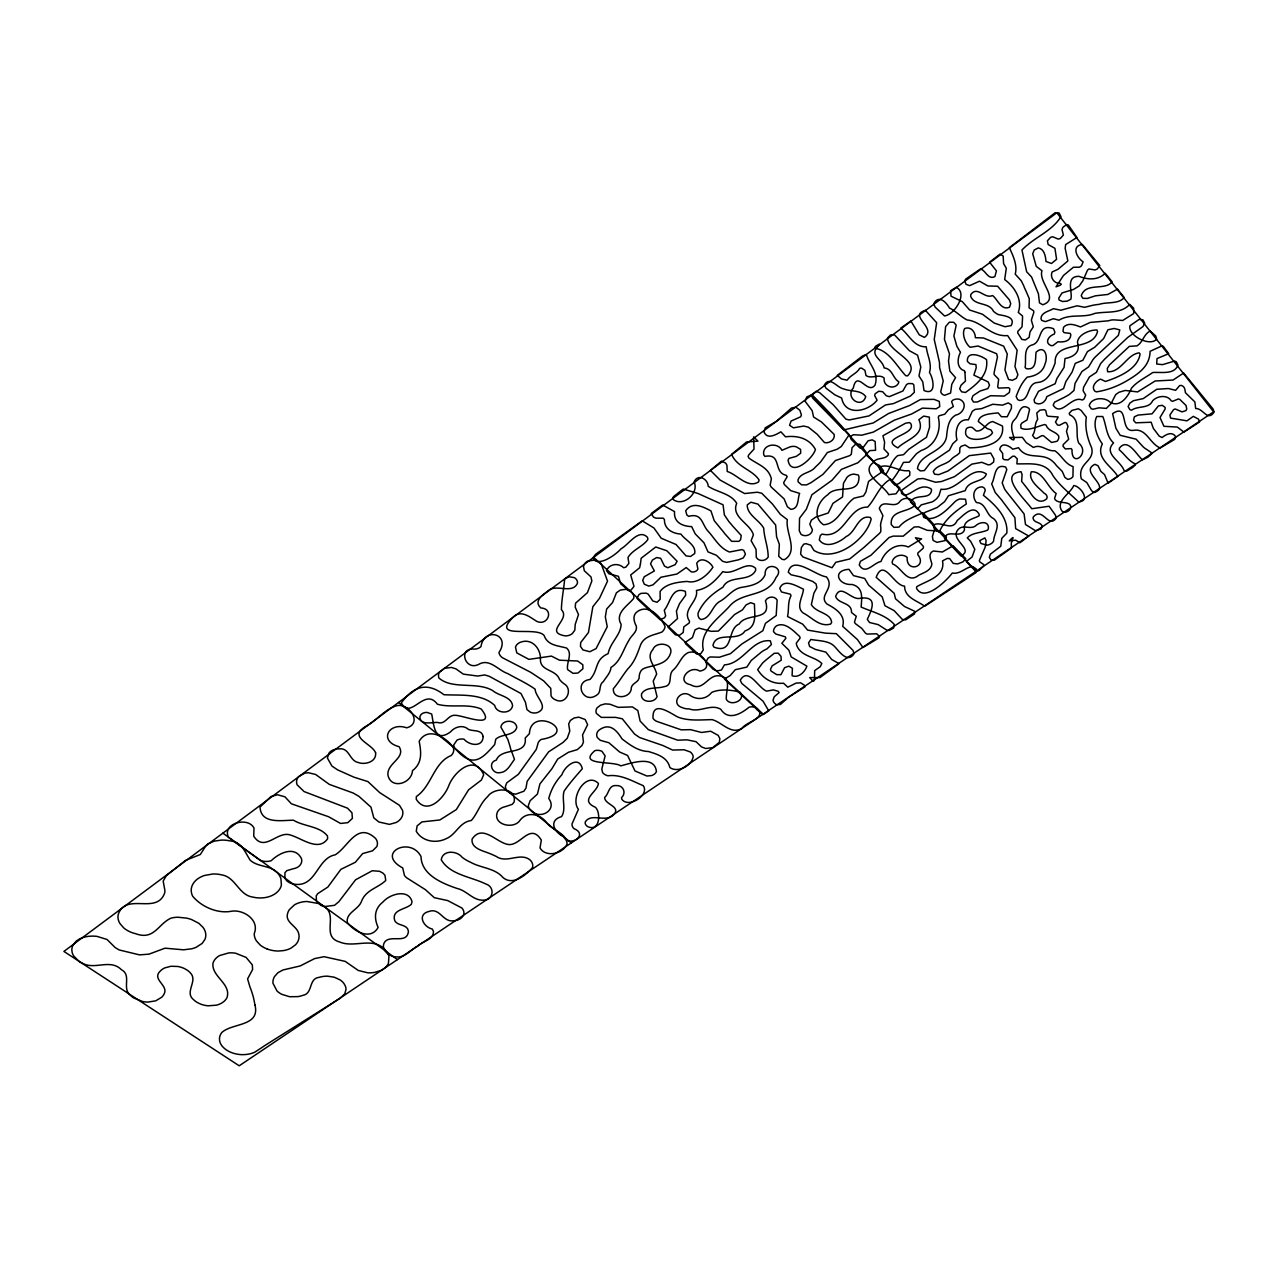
<?xml version="1.0" encoding="UTF-8"?>
<svg xmlns="http://www.w3.org/2000/svg" width="1278" height="1278" viewBox="0 0 1278 1278"><rect width="100%" height="100%" fill="white"/><g stroke="black" fill="none" stroke-linecap="round" stroke-linejoin="round"><path stroke-width="1.5" d="M222.883 833.16L397.426 959.602M398.544 702.485L571.25 842.937M593.663 557.336L763.142 714.162M811.674 395.158L976.057 571.282M254.945 1004.843C260.504 1026.841 232.037 1022.688 221.669 1032.656A22.253 14.761 5.4 0 0 220.008 1042.273A21.231 14.09 5.4 0 0 221.653 1045.436L222.436 1046.426A22.205 14.729 5.4 0 0 227.788 1050.804A21.407 14.202 5.4 0 0 230.487 1052.161A21.806 14.473 5.4 0 0 238.187 1054.318A21.231 14.09 5.4 0 0 243.076 1054.654L244.705 1054.59A22.461 14.905 5.4 0 0 250.903 1053.583A21.311 14.138 5.4 0 0 254.977 1052.05L261.655 1047.72A96.856 63.261 3.1 0 1 264.913 1045.484L340.092 998.246L344.788 993.821L346.003 989.396A18.946 12.972 4 0 0 345.268 985.881L344.022 983.645A18.723 12.812 4 0 0 339.916 979.795L334.213 977.191L327.583 976.184A19.346 13.243 3.9 0 0 319.212 977.335C308.158 978.485 313.302 993.661 302.694 995.402A21.215 14.521 4.8 0 1 297.966 996.616L289.627 996.728L281.895 994.364A20.208 13.834 4.8 0 1 276.991 990.961L272.981 983.309A22.732 15.56 4.7 0 1 274.53 976.52L277.933 972.718L282.997 969.97L300.17 965.96L314.58 958.612L324.053 956.695L345.188 961.375L358.255 970.449L367.776 972.814A22.061 15.368 3.2 0 0 374.582 972.398L380.652 970.561A19.713 13.723 3.2 0 0 384.374 968.325L385.413 967.43A20.959 14.585 3.2 0 0 388.448 963.292L388.943 956.279A22.205 15.464 3.2 0 0 386.643 951.775C374.821 935.288 354.869 948.548 339.852 942.046C321.848 937.173 336.242 918.131 326.785 908.594A23.403 16.502 4.9 0 0 318.669 903.53L306.864 901.485A22.301 15.735 4.9 0 0 300.122 902.492L298.573 902.971A20.863 14.729 4.9 0 0 294.355 904.936L289.323 909.696A23.419 16.518 4.9 0 0 287.678 913.227C284.643 922.46 296.656 925.623 298.621 933.339A22.413 15.64 5.5 0 1 295.553 944.761L291.049 948.116A22.541 15.735 5.5 0 1 283.572 950.592L278.556 951.024A22.844 15.943 5.5 0 1 271.767 950.321A22.445 15.671 5.5 0 1 266.942 948.867M266.862 948.851A22.844 15.943 5.5 0 1 260.105 944.969L256.351 940.784A23.196 16.183 5.5 0 1 254.226 933.659C259.738 920.272 244.05 909.537 231.957 911.15C217.915 914.042 201.636 906.997 192.722 896.277A23.819 16.806 7.4 0 1 191.716 893.769A24.17 17.061 7.4 0 1 194.496 881.836L195.39 880.814A26.391 18.627 7.4 0 1 204.416 875.494L212.723 874.008A22.892 16.167 7.4 0 1 216.286 874.056A23.116 16.326 7.4 0 1 221.637 874.871C235.679 876.98 238.666 895.255 252.932 897.108A23.212 16.55 6.5 0 0 258.188 897.891A23.036 16.422 6.5 0 0 274.163 894.392A23.691 16.886 6.5 0 0 279.371 889.648L280.074 888.545A22.173 15.799 6.5 0 0 281.384 884.983L280.92 878.689A24.649 17.557 6.5 0 0 279.067 874.935C272.645 864.679 258.332 867.89 250.089 860.094C245.025 852.17 241.558 841.547 230.072 840.908A24.729 17.716 7.6 0 0 221.19 840.109L214.241 841.148L208.298 843.736A15.304 10.975 7.8 0 0 205.279 846.723L200.295 854.535L185.534 860.382L166.364 875.606L163.169 881.085L164.782 889.808A16.199 11.342 8.9 0 1 164.511 893.45C156.283 914.744 126.426 892.507 118.439 913.866A21.662 14.969 8.8 0 0 117.975 917.444L118.103 918.658A22.956 15.863 8.7 0 0 119.924 923.515L123.726 927.908A22.988 15.879 8.7 0 0 129.126 931.406L130.66 932.093A21.774 15.032 8.7 0 0 135.532 933.659C154.366 940.752 158.121 923.675 171.236 918.067A23.787 16.422 7.7 0 1 178.009 917.237L186.62 918.131A28.372 19.553 7.7 0 1 191.604 919.569L198.873 923.323L203.074 927.413A22.828 15.767 7.6 0 1 204.991 939.298L202.148 943.436L196.173 947.286A27.333 18.882 7.7 0 1 191.732 948.787L183.537 949.81L165.022 948.18L148.983 954.155L139.494 954.874L119.173 949.953L115.292 947.669L107.001 939.458L97.096 936.407A25.736 17.397 9.2 0 0 91.792 936.119L88.406 936.343A23.867 16.151 9.2 0 0 75.977 941.391L72.878 945.369A22.397 15.144 9.2 0 0 71.84 949.985L72.143 952.366A20.144 13.611 9.3 0 0 73.645 955.864L78.725 961.072A22.94 15.528 9.3 0 0 83.038 963.58C95.323 969.842 110.355 958.612 121.442 969.698C131.985 975.21 121.666 988.325 130.228 995.147A20.767 13.946 7.8 0 0 133.647 997.942L142.737 1001.553A19.378 13.004 7.8 0 0 147.833 1002.08L155.74 1000.85L161.699 997.239A21.215 14.234 7.8 0 0 163.967 994.22C169.159 985.434 151.347 979.523 160.197 971.152A18.579 12.572 7.3 0 1 164.83 967.893L170.964 966.248L177.754 966.472A18.212 12.333 7.3 0 1 184.272 968.484L187.099 970.082A18.771 12.7 7.3 0 1 190.47 973.037C198.202 980.929 184.08 992.271 193.601 999.7A19.426 13.115 6.5 0 0 197.163 1002.415L200.023 1003.853A18.994 12.828 6.5 0 0 208.138 1005.802L216.302 1005.195A19.617 13.243 6.5 0 0 224.081 1001.345A20.288 13.707 6.5 0 0 227.069 997.415C231.302 983.597 211.333 976.504 212.979 963.324A21.343 14.617 6.2 0 1 214.544 960.018A20.895 14.314 6.2 0 1 219.624 955.545L228.714 952.925A20.24 13.866 6.2 0 1 235.599 953.212L246.127 957.414L252.325 964.906L252.613 969.523L247.581 978.9L249.929 986.92A149.191 98.917 8.4 0 1 254.865 1004.843M375.604 752.79C376.706 761.992 364.917 765.155 357.904 762.423C349.437 760.57 349.421 747.758 339.485 748.844A12.413 9.377 5.6 0 0 329.309 752.582L327.376 757.998L331.945 766.049L337.664 769.915L354.022 777.2L367.92 781.593L379.71 792.616L399.503 805.348L402.554 810.412A16.486 12.237 3.7 0 1 396.196 822.489L389.423 824.374L378.879 821.994L373.783 817.84L370.987 807.169L358.91 796.338L353.207 793.031L329.325 784.388L315.618 774.468L308.349 772.727L304.659 773.206L298.717 776.561A13.403 10 6.2 0 0 297.087 784.772L304.116 791.577L347.552 808.191L351.945 812.776L352.408 818.367L347.84 822.665L340.539 823.447L328.606 816.738L291.4 803.798L284.914 796.801L277.598 794.772L270.936 796.545L260.009 807.105C260.984 824.374 281.655 820.268 293.445 820.204C304.132 826.642 319.66 826.051 327.472 835.956L327.631 838.735C318.398 852.17 301.624 838.096 290.17 834.965C277.294 830.668 264.418 852.889 253.715 836.131L254.018 828.128C248.108 816.131 221.797 823.463 228.458 837.298C238.954 845.109 249.785 852.857 260.424 860.461A12.636 9.122 6.6 0 0 271.208 860.717C279.019 853.065 294.755 845.301 301.432 858.56A12.972 9.361 6 0 1 300.921 863.896A11.614 8.371 5.9 0 1 293.141 868.768L286.767 870.685L284.93 872.762L284.882 878.226L286.671 880.686A12.125 8.69 5.6 0 0 296.288 884.408C316.481 885.782 317.423 858.097 335.171 854.838C348.271 847.042 357.153 821.051 375.684 838.56A13.723 10.032 4.1 0 1 376.802 846.611L372.569 850.797L362.664 853.576L355.348 862.267L340.891 869.344L327.839 887.076L317.743 893.626L316.209 895.862L316.481 901.102L320.938 905.399L324.213 906.597L334.532 905.319L338.942 901.597L355.572 879.791L372.281 870.733L379.486 871.292L382.713 872.922L384.934 875.222L385.764 880.446C378.208 887.89 366.083 889.744 361.674 900.91C358.942 909.632 345.555 912.62 347.344 922.476C354.118 931.694 370.668 940.656 378.128 927.445C373.879 918.019 374.214 908.738 383.112 901.869C389.774 894.009 408.513 888.482 412.027 901.661L411.356 904.265C405.941 909.648 390.94 909.377 394.854 920.911C397.666 925.639 404.679 924.25 407.666 928.834L408.449 931.374C406.995 944.33 391.292 934.601 384.966 941.646C379.598 948.707 389.071 956.902 396.132 956.902C405.014 958.037 410.366 949.858 417.491 946.247C422.443 941.007 433.721 940.113 433.466 931.39L432.299 929.058C423.274 927.013 416.74 914.217 429.12 911.422C439.504 907.668 442.731 921.262 452.108 920.879A11.694 8.339 1.3 0 0 461.662 917.716L463.355 915.463A12.269 8.754 1.4 0 0 461.933 908.035L447.715 900.591L434.264 897.667L425.398 889.664L406.404 877.635L404.487 875.558L402.698 867.906C375.109 853.193 410.27 835.7 421.005 856.532C421.405 874.775 442.012 883.338 457.093 888.466C466.805 890.51 473.243 900.846 483.547 900.159C493.596 900.191 495.209 886.74 485.768 883.977C470.959 876.692 450.048 874.839 441.245 859.806C442.667 849.726 457.013 850.557 462.205 857.346A39.522 29.17 0.5 0 0 470.56 862.267C480.895 868.097 494.89 868.034 502.781 877.363C512.798 886.229 525.945 875.095 532.559 867.474A12.86 9.393 -0.4 0 0 529.795 859.727C519.763 852.186 506.791 863.816 496.279 856.452A85.85 61.376 1.4 0 0 486.966 852.49C480.816 850.269 470.927 847.426 472.093 839.103C482.141 823.943 495.8 841.691 507.11 844.263C520.082 847.697 529.763 821.546 541.313 840.077L540.019 847.969C545.818 857.889 563.294 853.8 567.065 843.991C566.809 833.416 553.023 830.508 546.952 823.208C540.61 813.671 526.137 810.635 519.251 821.339C512.063 829.502 492.222 824.23 497.509 811.834A11.742 8.754 0.1 0 1 505.657 806.562L512.206 804.357L514.091 802.105C517.255 787.168 493.995 786.817 487.573 796.705C480.161 803.399 477.541 813.479 471.326 820.492C459.409 822.089 456.166 834.582 446.373 838.592C436.117 843.784 422.331 841.595 416.261 831.291L417.107 825.892L421.932 821.914L439.872 819.965L456.326 809.581L468.579 789.82L481.391 780.059L483.691 774.74C474.745 753.605 454.057 771.816 448.818 785.555C444.169 798.047 427.076 816.099 416.261 799.293L416.34 796.545C431.788 786.146 433.546 762.694 451.182 755.522A11.566 8.834 2.4 0 0 453.115 747.103C445.479 736.831 427.89 726.303 419.168 741.288C421.229 752.023 422.571 762.982 412.49 770.65C411.724 783.702 391.068 789.724 387.953 775.203C386.499 763.158 406.228 758.094 399.135 746.719C378.192 741.192 388.64 721.479 406.692 727.821C423.353 723.396 408.465 701.766 395.892 705.967C384.151 709.865 376.323 721.016 365.3 726.639C347.776 737.454 372.074 743.54 375.604 752.79M483.132 736.511C482.94 747.726 469.154 745.441 464.042 739.195A8.403 6.438 1.8 0 0 456.949 740.186L453.754 744.93A9.186 7.045 1.8 0 0 456.374 749.93C472.541 767.759 481.63 759.707 494.682 744.531L495.8 739.163C501.663 733.7 514.203 736.128 516.791 727.501C516.168 719.338 502.094 719.226 500.88 727.102L507.861 739.451L510.098 746.624A39.49 30.368 -1.1 0 0 511.903 752.199L514.475 759.404C510.513 764.356 507.43 772.04 500.209 772.647C492.078 774.42 487.461 762.503 496.311 760.091C501.631 746.64 527.542 756.241 525.21 738.045L529.411 733.668C530.849 704.785 582.049 732.614 541.249 739.435A8.754 6.725 -1.1 0 0 537.798 744.163L536.297 749.371L518.341 774.324L506.775 782.807L505.465 786.162A10.16 7.668 -0.1 0 0 507.542 791.178L511.136 793.398L515.673 794.197L523.9 791.21L525.977 788.095L527.175 781.305L548.677 751.799L562.991 742.486L567.256 738.253L569.78 731.128L568.678 723.939L570.355 720.472L574.094 717.98L578.79 717.166L585.18 719.514L587.624 724.642L582.56 734.914L583.455 742.071L581.953 745.553L577.289 749.643L568.582 752.215L557.719 759.052L551.888 768.765L539.907 783.925L537.431 794.069L530.114 800.731L528.309 805.667A11.454 8.579 -0.9 0 0 530.721 810.428C539.396 820.3 557.751 810.571 548.741 798.478C551.122 789.484 555.323 781.848 561.889 774.74C564.684 766.209 578.838 754.643 582.337 768.701C576.058 775.938 569.557 783.222 564.061 791.178C561.601 799.469 566.378 809.118 561.585 816.61C548.166 820.332 554.173 832.234 563.374 836.547C569.477 848.081 588.982 834.694 574.062 828.703A9.313 6.917 -2.1 0 1 572.033 823.927L578.407 809.357C569.573 797.76 586.298 770.906 598.439 783.478C597.433 792.408 578.758 799.948 595.436 807.313C601.059 812.664 599.877 831.978 587.944 826.722A6.598 4.904 -2.5 0 1 585.244 822.026C590.835 812.744 604.813 822.153 612.513 815.811C622.977 806.61 604.574 804.9 604.638 797.504C609.111 793.67 608.552 784.868 616.284 785.571C623.376 785.091 626.571 792.951 621.539 797.664L621.859 799.341C628.584 808.591 649.975 795.076 643.265 785.682C631.843 780.874 620.661 774.101 607.865 775.778A9.777 7.428 -3.2 0 1 602.545 772.439L601.81 769.036L605.133 755.921L602.002 751.368A8.115 6.198 -2.7 0 0 594.941 750.617C576.825 765.937 613.855 760.698 620.757 765.873C631.348 763.078 654.687 754.803 656.429 771.592A8.163 6.198 -4.4 0 1 651.572 775.586L646.908 776.018L635.006 770.969L627.61 755.49L619.67 752.023L608.871 742.742L600.277 740.313L597.321 737.518A9.297 7.157 -3.1 0 1 598.679 730.393C609.734 721.894 616.715 730.457 622.051 738.924C629.862 744.93 638.265 751.24 648.457 751.512C657.707 754.371 667.356 757.215 669.896 767.583C678.123 773.254 691.67 765.65 693.219 756.704A10.847 8.259 -5.5 0 0 690.248 751.943L684.065 749.771L672.627 750.058L662.755 745.457L639.623 737.534L634.511 734.019L622.306 718.795L615.517 717.373L601.331 717.389L596.427 713.443A8.818 6.869 -3.1 0 1 597.082 707.884L600.484 705.2L605.133 703.874L609.862 704.194L618.264 707.357L632.402 706.91L637.818 710.536L640.134 721.096L648.377 729.674L677.644 740.186L686.925 739.834L696.047 741.687L701.59 746.959L705.696 748.509L712.709 747.63L719.306 742.342L719.881 738.668L718.236 735.425L710.696 731.24L701.558 732.47L690.599 729.658L681.222 729.834L658.026 721.814A9.297 7.205 -5.1 0 1 652.994 718.204C652.147 699.609 670.359 713.188 677.787 717.038C688.682 721.255 700.743 719.786 712.15 719.642C722.358 722.358 730.696 734.93 741.911 728.412C746.416 721.463 768.397 717.901 756.145 707.645A9.106 7.013 -8.1 0 0 749.1 707.165C741.144 713.763 728.3 721.207 720.776 709.258C710.76 703.395 699.913 712.98 689.114 708.875A12.588 9.793 -6.2 0 1 682.356 707.645C670.343 704.178 679.928 689.433 689.337 694.833C696.35 700.344 706.111 699.673 711.654 692.436C720.009 688.65 731.336 689.864 739.93 692.101C746.815 699.993 730.633 707.165 726.335 699.322C725.616 690.903 732.582 677.212 719.067 675.806C707.677 674.449 703.619 692.197 690.599 684.752C675.391 681.797 689.529 664.288 699.849 671.126C713.667 668.442 703.523 655.406 695.551 652.563A10.448 8.259 -6.6 0 0 688.155 652.611C681.094 656.061 679.113 665.039 673.091 670.151C667.643 674.864 673.57 685.487 664.033 686.701C656.748 688.906 646.109 686.494 641.62 693.714C639.703 702.533 654.208 703.843 657.052 696.686L653.202 681.158L656.636 674.145C655.342 665.95 645.422 657.803 652.834 649.655C655.981 640.661 674.225 643.361 670.407 653.729C666.445 664.72 654.208 664.927 644.735 668.106C640.342 669.416 639.016 674.193 639.096 678.283C637.978 682.484 632.29 683.171 631.316 687.596C631.636 698.523 612.434 700.36 613.344 688.714C618.744 682.452 622.578 675.439 627.754 668.985C634.367 662.196 636.923 654.959 640.07 646.285C643.265 636.093 653.441 635.262 661.828 632.083A10.735 8.627 -5.4 0 0 665.071 626.555C661.445 617.578 648.984 603.903 637.994 611.188C632.195 614.542 633.648 621.204 636.3 626.044C637.642 632.051 631.108 635.438 628.92 640.342C623.041 649.607 620.741 661.461 610.996 667.404C610.549 673.027 606.139 676.925 603.424 681.525C598.2 684.88 601.89 692.356 596.522 695.248C583.119 704.609 573.167 681.541 590.005 679.449C598.935 669.704 594.19 659.704 608.184 653.617C610.021 642.77 621.012 634.751 621.108 624.287C614.367 612.929 628.472 605.373 633.792 598.2A10.064 8.179 -4.3 0 0 631.795 592.305A9.984 8.115 -4.3 0 0 625.357 589.366L620.309 590.069L616.427 592.784L612.577 602.497L606.635 609.031L605.325 616.954L607.258 626.699L596.091 648.601L589.829 651.748L582.928 649.895L580.5 646.444L580.691 642.546L588.439 632.53L592.848 606.715L599.526 598.264L607.529 581.155L601.075 563.47L594.909 559.988L587.481 561.186A9.345 7.7 -3.1 0 0 583.487 566.665L584.334 570.771L590.963 576.889L591.858 580.947L587.417 592.688L575.595 603.152L575.228 607.21L578.503 614.574L575.244 624.319L574.812 630.23L572.256 633.664A9.713 7.812 -1.8 0 1 565.339 635.917C543.15 632.003 571.298 619.59 561.409 609.702C561.505 599.861 563.838 589.062 564.684 578.838L569.189 576.761L574.317 577.624A7.317 5.991 -2 0 1 577.416 583.343C572.56 593.839 557.959 584.845 549.732 589.605C544.396 593.807 532.606 600.612 540.818 607.945C554.38 608.647 548.294 626.396 536.856 621.412C530.035 617.274 521.44 609.574 513.628 616.715C489.394 640.741 535.865 625.485 544.109 635.501C547.719 645.741 558.087 645.566 566.649 648.074C573.007 653.665 566.202 662.579 567.592 669.576L573.039 673.346L577.991 673.027L582.912 668.729L582.8 664.736L577.624 660.998L559.476 660.199L551.457 656.093L528.9 659.368L516.791 652.898L515.481 647.131A9.281 7.396 -0.1 0 1 519.922 642.467C531.185 637.642 540.498 647.802 540.466 658.617C539.284 671.285 555.946 669.033 559.46 679.353A24.346 19.266 -2.3 0 0 563.997 683.746C573.359 689.018 566.394 705.057 555.914 700.024A9.809 7.7 -1.5 0 1 551.058 695.871L550.77 688.379L543.597 680.823L530.753 672.34L502.35 657.691A10.448 8.323 0.5 0 1 498.947 652.515C511.424 633.904 483.931 626.571 480.991 646.572A8.738 6.981 1.9 0 1 474.457 649.112C457.524 647.211 465 671.381 478.659 664.4C489.506 657.882 498.101 670.407 507.781 673.602C516.887 678.81 526.6 683.075 535.131 689.193C535.354 697.165 549.636 707.309 537.559 712.517A8.483 6.614 -0.6 0 1 530.338 712.197L526.951 709.562L525.434 702.213L520.993 693.539L489.186 676.27L484.729 674.96L477.637 676.046L463.323 674.129L456.022 668.921L451.501 667.451L444.345 668.362L439.312 672.404A10.064 7.924 2.7 0 0 439.025 678.139C452.779 689.96 476.95 681.19 492.701 690.615C498.867 695.983 511.264 696.382 512.59 705.616C511.2 714.434 496.311 713.955 494.698 705.424C481.582 693.139 460.671 695.567 443.977 694.737C426.676 681.414 412.874 686.685 401.324 702.916C410.813 720.776 424.328 686.606 437.411 704.21C451.15 708.172 467.045 703.172 481.151 708.971C497.509 729.754 463.259 715.376 455.431 715.329C447.795 714.354 445.702 725.297 437.523 722.437C431.66 722.166 420.095 725.808 419.871 716.718L420.75 714.913A6.949 5.368 3.2 0 1 427.235 712.453L431.692 714.051C433.865 724.37 434.041 743.668 450.463 731.943C454.776 726.751 463.035 724.386 468.419 729.371C473.323 731.655 481.742 729.179 483.132 736.511M640.422 564.029L639.607 567.799L630.693 574.972L634 586.378L631.028 590.101L628.952 590.819L620.661 583.774L618.44 576.298L609.015 573.87L606.475 570.643C609.414 563.71 618.52 562.703 623.664 567.736L625.853 567.144L628.872 563.406L627.977 557.496C632.642 549.652 642.85 546.728 647.898 539.46L647.531 537.383C638.537 528.118 628.968 544.476 621.108 548.757C616.284 554.189 600.564 566.09 593.775 559.7L593.056 557.735L595.532 554.38L642.195 520.833L653.953 527.99L661.189 538.23L676.062 544.508L686.062 555.898L690.535 556.473L694.673 553.55C696.462 544.955 685.232 540.354 680.902 534.076C672.484 533.565 664.145 529.044 664.416 519.507L663.25 518.181L655.87 518.165L653.441 517.079L651.269 513.484L662.659 505.002L674.544 511.599C673.522 522.398 682.356 526.296 691.67 526.616L695.232 533.885L703.986 542.815L708.012 551.904L716.415 555.291L722.597 561.314L726.655 562.4L738.588 559.796L743.253 557.927L745.441 554.237L743.796 550.355L741.751 549.636L729.482 552.016C719.706 548.118 715.281 539.268 708.667 531.84C701.494 524.747 702.756 512.526 688.618 516.344L686.813 514.954L685.711 510.753C692.388 501.168 703.012 506.743 710.951 510.912L714.21 520.641L720.808 528.725A74.044 60.817 -6.2 0 1 724.706 533.581L731.639 541.345L738.972 541.329L740.569 539.699L741.24 535.466L732.837 526.248A169.095 137.161 -2.9 0 0 728.827 521.52L724.338 514.826L723.076 504.81L697.948 493.452L683.219 489.043L673.474 496.679L672.787 498.324L673.81 499.97C684.034 506.599 699.258 492.941 694.114 481.918C697.708 473.339 707.948 478.819 708.236 486.311C717.262 492.302 730.936 493.484 736.703 503.34C730.856 517.111 750.202 523.389 753.397 534.795L751.129 540.69L756.065 549.444L756.272 557.32C758.717 561.857 765.778 561.298 768.19 557.032C768.174 546.824 764.148 538.006 763.717 528.197C759.164 519.906 746.911 514.667 747.231 504.874L750.889 502.206L757.934 504.107L775.634 524.986L776.577 536.792L779.34 544.252L778.733 556.265L782.024 559.301L784.341 559.716C799.054 551.265 785.299 532.846 787.296 519.635L780.299 514.283L772.567 504.155L761.752 493.244L757.343 492.222L744.627 493.548L720.073 480.033L710.424 470.384L721.511 461.118L725.68 463.131L726.926 465.224L727.23 471.486C737.422 474.553 747.454 488.835 758.573 481.95L759.084 479.953C752.407 469.649 736.655 467.045 731.623 454.313L746.592 441.964L757.934 441.134L753.637 436.884L754.02 449.105L748.972 454.617L748.077 456.326L748.812 457.987C757.471 464.585 768.525 466.997 771.353 478.851L770.155 485.177L771.081 486.918L784.117 498.899L787.408 506.807L790.89 509.363C799.309 508.772 797.296 498.931 799.645 493.404L790.715 490.624L784.197 484.346L783.686 482.573L787.184 476.678L786.21 475.288C772.87 472.525 782.152 453.035 764.899 456.39L763.717 454.776C761.896 444.281 777.679 441.661 781.928 450.303L788.861 447.364A8.882 7.476 -14.2 0 1 796.338 446.821L800.587 449.393L800.683 453.227L796.306 456.358L789.005 458.371L788.047 460.144C791.018 477.908 812.648 458.914 815.444 449.505C809.23 438.194 797.328 435.303 785.523 436.804L780.89 431.82C775.842 434.696 767.072 440.031 763.909 431.708L765.266 427.826L776.433 421.293L791.529 408.017L795.906 407.219L799.884 410.286L801.402 414.967L800.651 416.788L791.082 421.069L789.564 425.318L793.478 427.842L803.782 426.053L808.383 427.187L817.169 434.232L824.422 442.523C829.214 443.849 835.365 439.664 834.151 434.392L821.419 421.932L813.575 417.011L812.169 410.653L805.156 401.34L806.753 396.963L811.818 394.726C824.518 406.979 837.25 421.389 849.199 434.664L841.259 446.533L837.17 449.233L827.393 452.508L820.588 461.981A93.518 80.354 -13.3 0 1 815.46 466.981C810.939 473.179 800.923 472.349 798.031 479.729L798.111 481.854L801.594 484.825L806.578 484.905L811.035 482.653L822.856 474.442L835.429 460.543L849.742 455.639L851.324 454.201L852.027 447.731L855.845 444.009L859.966 444.329L866.053 452.045L865.653 455.559L857.857 462.78L841.451 469.361L831.914 480.32L811.897 494.746L806.354 509.219L799.533 518.213L799.277 530.753L801.082 534.396C805.076 537.303 812.105 535.019 812.425 529.747L809.805 524.22L811.37 520.162L815.636 517.159L828.256 512.989L832.968 503.356L842.553 496.95L843.464 483.308L846.931 477.397A8.866 7.317 -16 0 1 853.8 474.09L858.353 475.017L858.976 476.71C859.343 496.04 836.563 483.819 827.729 494.794C817.744 501.391 811.738 516.855 823.543 524.779C838.208 523.852 843.129 505.88 854.071 498.18L863.481 495.96L865.909 491.918L868.561 481.439L883.513 470.783L879.631 465.575L873.449 462.444C859.343 472.828 883.513 485.145 888.737 494.65L896.054 493.787L900.016 488.18L890.558 479.186C879.296 485.4 875.893 498.212 867.65 507.142C847.634 506.519 844.518 539.556 822.042 534.076L820.332 535.578L819.262 539.923C825.764 549.157 839.454 542.479 846.196 536.552C856.084 532.159 857.937 514.491 870.27 517.446L871.181 519.076C866.244 539.444 834.933 563.422 813.91 550.403L810.811 545.211L806.035 543.677L803.702 544.188L801.338 547.607L800.635 554.109L802.904 556.936L832.042 567.751L835.78 562.304L849.726 558.965L863.992 547.399L879.456 533.389L880.75 531.76L880.861 527.862A16.294 13.163 -16.4 0 1 881.165 521.759L882.922 515.577L879.296 508.516C882.443 498.819 893.146 508.34 898.961 502.605C903.003 496.455 911.438 497.27 914.952 503.484L915.096 505.193C907.54 512.909 890.063 509.73 891.229 524.523L893.897 527.351L899.025 527.095C904.792 519.667 914.76 516.647 923.004 512.877L934.314 525.05L934.617 529.284L932.397 536.409L933.084 540.418L936.966 542.351L945.033 540.61L946.391 537.335L940.129 531.089L927.269 530.322L918.658 526.824L914.201 526.983L903.258 536.153L893.178 536.121L889.025 537.527L870.989 555.227L860.445 561.33L859.263 564.908C865.366 575.755 873.497 562.751 880.989 561.489C884.855 550.946 896.916 541.872 908.291 547.032L921.598 538.885L915.431 537.75L923.483 546.521L923.259 548.198L917.923 552.879L917.764 554.62C927.748 567.176 906.07 573.087 907.172 557.416C902.492 553.054 893.178 555.579 892.14 562.176L892.571 563.949C901.517 567.001 907.156 584.685 918.69 575.276C923.738 572.592 931.215 570.643 931.886 563.918C930.879 559.636 927.556 553.693 933.26 551.01L942.365 552L953.084 545.786L965.785 558.726L962.925 561.905L957.589 563.949L953.228 563.374L949.618 558.566L947.238 558.438L942.525 560.866C945.624 576.586 927.029 580.563 916.693 586.714L916.582 588.439C924.569 602.593 946.519 580.659 952.286 573.055C960.321 574.525 965.353 567.224 972.686 566.458L976.44 569.109L975.801 572.752L924.681 606.235C917.157 600.564 904.584 597.784 904.584 586.139C893.641 585.58 883.673 557.224 876.181 577.336L894.201 593.311L895.511 598.775L904.505 606.491L914.649 611.235L914.537 613.919L905.719 619.846L902.412 619.479L894.169 610.66L884.967 605.74L882.203 596.89L868.609 585.1L864.695 578.439L853.512 575.643L848.991 569.317C831.834 570.323 837.937 585.468 852.17 584.477C863.848 587.513 861.707 598.423 861.132 607.066C872.283 611.97 885.542 614.814 894.296 624.447L893.626 628.009L889.2 630.437L886.98 630.278L878.13 624.607L869.551 622.514L867.283 619.367C871.564 610.261 878.417 595.899 860.509 598.2C851.42 601.139 840.764 582.448 835.62 596.427C838.432 604.286 852.091 602.146 851.499 612.513L856.276 616.268L854.503 621.891L855.19 623.488L861.787 628.425L865.525 633.169L867.091 634.08L876.724 633.792L879.536 636.508L878.705 638.041L862.922 647.515L857.41 639.543L842.681 626.332C845.94 615.022 835.54 608.616 827.074 604.079C817.585 595.5 835.716 588.311 826.403 576.857C815.556 575.611 792.376 554.508 788.27 572.177L791.13 574.796L800.332 576.873L812.824 581.49L816.099 583.966L816.85 587.768L813.91 593.168L811.354 604.558C816.051 613.168 831.004 612.545 831.627 622.546L830.54 624.095C819.438 627.29 811.929 617.322 803.159 612.977C795.427 607.114 802.967 596.586 803.463 589.238C796.897 586.107 783.718 578.055 779.772 588.359L781.449 591.954L790.347 594.19L791.018 595.66C787.424 602.513 789.181 609.382 787.536 616.507L802.696 624.159L807.632 630.102L825.364 633.137L836.339 633.68L853.017 650.39L854.039 653.857C847.57 663.458 839.55 651.876 834.806 646.732C829.246 640.422 818.591 640.965 810.875 639.447L808.527 642.882L809.645 646.508L815.364 649.4L825.892 652.131L831.674 659.464L839.039 663.633L819.965 677.596L809.741 677.58L812.105 680.247L813.655 681.03L814.421 680.088L814.693 670.599L820.252 666.701L821.818 663.506C814.773 656.333 800.379 656.572 796.514 644.783L796.354 643.106L800.092 638.137L799.724 636.556C793.67 631.156 785.203 621.459 776.497 625.837A8.946 7.093 -10.2 0 0 773.509 631.683L775.81 634.016L785.315 636.827L785.874 638.329L781.848 643.297L788.861 650.151L791.226 656.94L806.897 666.157C804.98 671.845 798.686 678.314 792.104 675.742L792.392 668.266L788.861 666.157L784.596 667.691L780.89 674.704L776.641 674.624L770.953 670.966L770.49 669.321L772.152 665.854L781.225 660.247L781.018 656.349L778.158 653.17L774.26 653.298L767.135 659.065A74.747 57.478 -10.5 0 0 762.503 663.122L757.678 669.64C763.142 678.746 772.791 684.401 783.51 683.203L787.823 687.181L796.13 683.091L800.683 682.835L804.453 685.264L804.948 686.861L788.542 697.245L780.475 704.418L776.72 704.769A9.026 6.965 -9.3 0 1 773.014 700.168L774.26 696.766L779.101 692.612L778.254 691.318L773.398 689.896L766.592 691.142C757.998 687.788 748.285 666.541 740.234 680.231L741.847 683.458L763.062 701.191L768.733 710.84L763.222 714.578L756.911 709.657A86.744 66.184 -5.6 0 0 753.046 705.648L724.434 679.033L730.169 675.567L735.329 669.688L746.831 667.116L751.192 660.518L761.033 652.371A22.03 17.237 -9.5 0 1 766.912 648.92L771.401 644.559L770.362 640.853C752.167 638.393 742.981 663.985 724.45 664.848L721.463 670.007L716.846 670.934L712.932 669.113L706.047 661.796L708.028 658.09L710.169 656.94L719.338 657.227L730.425 653.681L741.911 643.952L762.838 630.725L765.458 623.344L776.193 615.517L777.152 600.117C774.628 595.58 767.567 596.427 765.426 600.884C772.359 621.923 746.592 612.178 739.227 623.984C726.527 629.287 734.355 654.528 713.987 647.163L712.964 645.47C716.047 630.693 737.741 642.514 744.994 630.965C757.471 626.715 754.483 613.887 754.451 604.015L750.713 602.689L746.08 604.909L742.39 609.925L734.642 614.494L718.332 631.092L711.175 631.316L698.906 628.089L695.088 629.814L692.436 637.53L685.168 642.435L685.647 643.777L696.718 654.096L700.727 653.745L703.331 649.911C698.906 631.636 718.236 618.664 729.211 606.619C741.975 590.803 767.263 598.056 776.002 577.48C785.954 566.633 764.132 560.691 765.123 574.717C761.145 583.95 750.825 585.867 741.975 587.305C732.518 588.615 727.358 597.721 719.179 601.778C711.894 606.491 710.6 618.472 701.079 619.526L699.433 618.504A9.585 7.7 -7.7 0 1 698.315 612.513C703.587 601.011 712.405 593.743 722.997 587.161C728.939 574.477 749.627 582.736 755.713 570.26L755.538 568.247C746.4 559.828 734.371 575.707 722.805 571.586C716.031 580.1 707.884 588.743 696.446 590.436C698.731 601.858 681.462 609.542 689.561 621.316L689.209 622.977L683.794 626.843L683.203 632.482L679.417 635.342L675.391 634.799L667.979 627.147L677.532 618.568L676.429 611.124L679.513 603.695L685.711 595.117L685.375 591.379C671.541 586.075 670.551 602.896 664.272 610.197L665.678 615.836L664.544 617.737L660.183 619.75C652.85 612.865 644.16 605.804 637.003 598.392L638.84 594.701L641.013 593.375L646.157 593.136L648.154 594.078L652.786 600.948L657.052 602.273L660.167 599.334L660.103 591.442C665.886 583.455 678.075 582.129 687.085 581.426C697.181 584.174 707.708 575.148 712.932 567.192C710.201 561.777 700.903 556.026 696.734 563.247L697.916 569.141A5.368 4.393 -7.6 0 1 691.286 571.857L686.222 567.544L676.941 574.03L660.934 577.241L652.994 584.877L648.793 586.091L644.32 584.222L642.706 580.404L644.224 576.793L654.384 570.915L650.55 563.902L652.323 560.115L656.62 557.559L660.646 558.294L664.48 566.09L667.739 567.736L675.135 564.684L677.1 561.234L666.812 550.738L655.742 547L641.157 558.246L640.422 564.029M964.922 372.233L965.449 381.116L961.056 385.189L959.682 388.816L961.599 391.819L965.497 392.474C976.568 384.39 988.597 375.253 986.552 359.677C981.456 355.619 966.535 350.028 967.366 361.402L970.05 363.799L975.897 364.581L976.232 367.76L973.884 375.141L988.15 381.93L989.507 385.125L987.862 388.592L980.034 391.052L973.005 395.701L971.679 399.071L973.548 402.059L977.51 401.947L990.594 395.717L1004.316 396.068L1009.364 392.506L1009.86 388.879L1008.709 387.713L998.453 388.097L997.703 386.978L998.661 379.246L994.14 374.55L994.06 373L997.447 357.057L996.664 353.766L978.085 346.018L970.13 347.281C965.497 343.718 961.487 334.005 964.634 328.542C970.976 326.002 975.338 332.12 975.386 337.696L983.341 337.967L1003.661 346.162L1007.288 354.038L1004.939 369.949L1008.55 379.486L1012.4 380.317L1016.345 378.32L1017.911 374.71L1014.956 366.562L1017.144 350.204L1007.655 335.571C991.329 337.2 981.616 321.337 967.095 319.963C960.992 316.944 955.96 311.145 949.458 308.014C946.231 302.247 938.739 294.259 933.707 303.797L935.113 307.055L944.554 315.97C954.714 314.484 968.213 293.365 956.279 287.31L950.624 290.697L951.024 296.192L962.334 301.656L969.651 310.011L982.447 314.228L994.188 323.03L1004.971 326.721L1011.154 325.618C1016.01 316.561 1003.821 315.842 998.102 314.5A27.413 22.924 -28.3 0 1 993.501 311.305C988.916 301.672 974.523 306.241 970.657 296.288L970.817 294.499C977.494 285.393 984.491 299.34 992.575 295.522C997.846 299.467 1001.073 310.842 1009.54 307.215L1010.706 303.589L1009.428 299.915L997.623 286.24L987.91 285.968L979.507 281.192L969.603 285.665L965.944 284.227L964.794 280.585L965.864 278.971L980.45 268.955C985.881 270.313 987.814 280.154 994.891 276.607L996.441 270.856L989.571 262.198L1000.035 254.098L1003.198 256.063L1003.581 263.603L1006.313 268.284L1004.668 279.578C1014.652 286.895 1022.863 299.883 1018.262 312.407L1022.464 315.906L1022.56 317.535L1022.033 326.817L1017.815 331.385L1017.751 332.951L1021.841 339.437L1025.451 339.932L1029.125 337.376L1030.036 331.881L1033.295 326.88L1031.346 320.139L1033.79 312.455L1033.662 310.873L1029.062 307.806L1029.253 298.605L1025.739 290.489A60.961 50.289 -31 0 1 1023.63 285.569L1021.298 280.841L1015.227 274.163C1017.655 265.105 1013.007 255.664 1009.364 247.628L1055.197 212.707L1059.047 212.931L1060.996 216.589C1051.986 231.446 1033.614 237.564 1021.953 250.025L1026.649 271.751L1031.586 277.054L1038.439 293.876L1039.477 302.87L1042.752 304.771C1060.101 298.956 1038.055 282.358 1041.969 270.744L1036.25 266.351L1032.704 253.779L1034.221 250.025L1038.295 247.9C1044.461 249.162 1045.532 256.287 1045.995 261.463L1051.459 263.476L1056.586 259.306L1054.925 248.331L1048.168 244.545L1047.401 240.839L1050.612 237.309L1052.737 236.749L1058.184 239.098L1060.341 238.475L1063.376 235.072L1062.002 229.497L1062.881 227.324L1066.651 224.545L1068.376 225.04L1076.971 237.468L1065.66 244.561L1065.149 248.283L1067.865 260.984L1057.992 269.291L1052.066 272.006C1049.797 277.646 1054.302 283.844 1060.5 283.428L1061.251 284.323L1059.861 285.425L1056.027 286.831L1063.488 275.457L1073.392 267.262L1079.59 267.182L1081.46 265.872L1083.121 261.862C1077.082 258.044 1070.836 246.015 1082.338 244.465L1099.783 265.568L1097.211 269.067L1095.022 269.962L1089.032 268.955L1087.562 270.057L1082.849 280.793L1079.175 285.952L1073.472 289.467L1062.05 292.934L1058.695 298.253L1059.111 300.01L1062.433 301.496L1067.162 301.145L1070.868 299.228C1072.769 291.767 1065.165 276.208 1078.967 276.336C1087.945 279.882 1097.914 280.441 1105.246 273.284L1112.116 281.783C1105.023 291.112 1085.869 281.863 1081.252 295.713L1082.833 298.317L1087.37 298.429L1095.47 295.809L1107.866 294.451L1117.499 289.163L1124.241 297.55C1118.585 304.388 1107.435 301.672 1099.08 304.356A64.299 51.791 -27.3 0 0 1092.93 305.25L1084.639 307.295L1077.098 305.793L1060.852 310.219L1053.36 308.685C1049.03 311.305 1041.027 312.407 1040.979 318.685L1041.714 320.411L1045.356 321.641L1053.407 318.717L1058.983 320.203C1070.229 313.286 1083.153 318.334 1094.815 313.398C1107.179 311.081 1120.534 314.228 1129.704 304.42L1133.602 308.11L1133.746 313.509L1122.739 320.458L1114.64 319.915A12.668 10.224 -28.6 0 0 1108.569 320.794L1090.23 322.423L1080.437 326.96C1075.165 324.916 1068.12 322.184 1063.52 327.312L1063.008 331.274L1064.143 332.663L1070.229 333.398L1070.82 334.788C1070.469 341.673 1063.152 342.344 1057.912 341.769L1052.864 345.619L1050.979 345.603C1043.966 342.584 1049.094 335.587 1054.238 334.101L1054.893 332.264L1053.551 328.718C1037.464 322.743 1042.704 341.434 1032.8 344.756C1022.576 346.945 1026.617 360.013 1025.084 367.425L1026.25 368.623C1036.937 370.86 1035.196 358.511 1036.075 352.169C1044.957 344.277 1048.216 356.706 1045.148 363.623C1043.04 372.361 1035.404 376.163 1027.24 377.122C1021.649 382.841 1018.901 389.247 1016.138 396.515L1017.687 399.631L1019.461 400.445C1030.595 400.557 1026.298 382.873 1037.976 382.441C1047.784 381.563 1052.257 370.955 1055.149 362.904C1053.759 339.644 1092.594 352.44 1097.53 331.465L1096.907 329.98C1090.006 329.852 1078.44 334.181 1077.434 342.137C1080.837 352.105 1073.696 356.977 1065.005 358.543L1064.063 367.393L1056.874 378.592L1055.181 383.751L1038.535 391.26L1034.078 399.79L1034.621 402.538C1039.829 406.053 1045.66 402.091 1046.826 396.611L1063.568 388.592L1065.836 381.643L1072.082 372.122L1075.261 363.367L1082.865 360.268L1087.45 351.594L1094.687 347.265L1103.633 338.558L1107.914 329.772L1114.128 328.478L1119.784 329.884L1118.362 335.395L1095.246 356.993A17.94 14.393 -27.2 0 0 1091.652 361.882L1088.552 366.93L1081.907 371.547L1075.038 383.416L1074.015 390.413L1069.446 394.407A75.993 62.494 -26.6 0 1 1064.079 397.426A83.15 68.517 -26.8 0 1 1060.484 399.183L1054.59 402.171L1053.168 405.142C1061.219 417.65 1071.507 395.078 1082.29 400.062L1084.063 398.928L1085.709 395.126L1083.121 390.764L1083.584 387.282L1089.447 376.93L1096.396 372.345L1100.614 363.607L1104.751 359.038L1127.803 337.376L1142.899 326.625L1144.721 323.078L1142.867 319.788L1139.097 319.404L1129.848 325.842C1128.043 335.954 1150.328 347.009 1156.686 339.101L1155.759 336.002L1150.216 331.05C1143.81 333.925 1142.867 342.536 1136.925 345.859L1129.321 346.386L1109.56 364.773L1107.307 368.415L1107.595 371.754C1121.157 372.665 1126.765 354.357 1139.161 352.856L1140.088 354.022C1137.819 369.198 1118.777 377.042 1105.438 381.483L1100.566 379.119C1096.252 380.572 1090.661 386.851 1094.831 391.164L1096.396 391.867C1108.521 389.998 1119.911 385.349 1130.487 378.576C1141.014 371.978 1149.896 364.565 1150.088 351.322L1161.894 345.875L1163.268 346.322L1168.715 353.686L1157.021 358.559L1156.686 364.006L1162.565 364.645L1174.578 361.067L1176.303 361.818L1177.949 365.077C1174.466 374.997 1161.047 371.85 1152.74 372.521C1145.807 377.393 1137.1 381.435 1131.477 388.224C1128.218 396.26 1120.247 408.001 1110.199 402.314C1104.895 396.627 1090.949 397.538 1089.255 405.701L1091.22 408.736L1092.994 409.248L1099 407.81L1106.349 408.401L1111.077 403.544L1115.71 394.598L1119.017 392.25L1125.167 390.461L1137.644 391.915L1155.152 380.988L1173.044 380.045L1183.652 373.032L1213.078 408.992L1214.1 412.011C1207.694 422.091 1202.997 408.033 1195.665 408.529L1194.866 401.931L1185.457 392.745L1184.898 389.646A7.78 6.07 -27.5 0 0 1181.431 385.445L1179.69 385.541L1175.616 390.317L1168.364 388.528L1156.718 389.295L1143.219 398.608L1133.378 400.717L1129.864 403.161L1128.107 406.532L1129.864 409.599L1131.573 410.206C1138.107 405.461 1148.874 409.088 1152.66 400.749C1157.133 395.861 1167.341 394.407 1171.175 400.749L1172.533 401.356L1178.364 398.96L1179.85 399.455L1186.032 405.477L1186.735 409.024L1185.936 410.621L1182.054 411.867L1175.233 408.976L1173.571 409.631L1169.897 415.015L1170.568 418.098L1186.974 420.845L1193.332 416.356L1198.54 419.152L1199.531 421.964L1183.939 432.124L1177.326 427.06L1163.938 426.309L1160.009 417.523L1165.121 409.056L1165.153 407.426L1162.325 405.318L1158.363 405.941L1152.069 413.832L1138.059 415.078L1134.369 416.804L1133.554 420.286L1135.727 422.826L1151.174 422.235L1153.315 428.338L1159.226 436.117L1162.117 437.555C1165.887 434.408 1172.23 431.101 1175.696 436.661L1174.706 439.36L1160.28 447.971C1149.481 443.626 1146.542 427.81 1133.266 430.382C1119.272 432.044 1129.305 402.41 1112.627 413.641L1115.886 428.21L1120.167 435.287L1136.142 439.201L1142.692 446.341A23.196 18.036 -25.9 0 0 1146.494 449.297L1152.261 453.195L1147.9 457.173L1142.468 459.84C1136.35 454.76 1127.755 437.252 1119.4 448.163L1119.304 449.84C1124.768 454.393 1128.107 460.415 1134.864 463.77L1135.215 465.048L1132.659 467.444L1126.701 471.151L1124.113 470.687C1121.03 461.007 1102.93 453.77 1113.537 442.923C1106.045 436.038 1106.46 425.159 1102.77 416.516L1096.764 416.5C1092.53 424.615 1096.923 436.661 1102.355 443.929C1095.31 458.099 1111.572 465.991 1117.787 476.422L1108.138 483.196L1104.527 474.569L1100.901 471.438L1097.994 465.687L1094.895 464.329C1078.744 472.045 1111.732 486.263 1094.383 492.525L1091.62 490.784L1086.811 482.573L1081.3 478.803C1077.034 462.7 1095.214 461.805 1091.62 447.763C1087.386 438.354 1084.687 427.635 1086.348 417.155L1081.14 410.462L1078.376 408.752L1071.843 410.446L1069.223 413.321L1069.59 414.727C1081.268 419.903 1074.558 434.28 1078.792 443.146C1090.629 453.259 1071.443 468.659 1072.002 449.632L1071.204 448.626L1065.309 448.913L1063.024 446.278L1063.232 444.584L1068.712 439.233L1066.491 431.373L1067.993 426.357L1066.491 422.97L1064.989 422.427L1059.446 425.286L1057.497 425.015L1055.5 422.059L1058.216 416.995L1048.056 416.245L1046.858 415.43L1045.739 410.462L1044.222 409.631L1039.861 410.206L1036.777 413.034L1037.656 419.408C1033.934 424.296 1036.186 430.446 1032.576 435.383L1034.733 438.21L1036.602 438.53L1042.001 435.59L1043.599 435.846L1051.554 442.46L1057.05 441.293A6.981 5.591 -23.5 0 0 1058.695 436.038C1055.724 431.181 1048.184 431.389 1046.075 425.111L1044.701 424.52C1037.225 426.373 1028.071 431.469 1020.994 428.194L1020.771 424.695L1021.889 423.066L1027.065 419.919L1029.557 409.615L1028.79 408.177C1019.748 402.378 1019.381 415.27 1014.828 419.44C1008.917 424.408 1012.783 432.731 1014.173 438.897L1013.694 439.92L1012.208 439.536L1009.572 437.491L1022.336 437.364L1026.25 442.603L1033.407 447.444C1041.027 443.578 1046.922 451.645 1054.813 450.735C1061.794 455.495 1064.846 463.866 1073.105 466.614L1072.961 476.566A5.416 4.265 -22.7 0 1 1067.593 479.298L1064.862 477.365L1062.226 471.374L1056.427 465.559A31.407 24.969 -21.6 0 0 1053.216 461.885C1042.592 451.278 1027.145 461.198 1018.566 447.715L1012.735 449.201C1009.157 445.671 1001.281 441.661 999.715 449.441L1002.671 453.45L1002.799 458.403L1004.093 459.617L1008.086 459.92L1012.735 456.214L1014.556 456.23L1017.24 458.802L1016.905 463.866C1029.86 464.186 1045.851 461.182 1053.024 475.767C1060.021 486.007 1069.942 493.5 1078.504 501.903C1091.38 501.12 1080.341 485.975 1073.76 485.56C1070.405 493.675 1055.101 501.152 1061.954 511.056C1065.868 514.73 1073.536 508.724 1069.718 504.347C1065.405 501.343 1059.095 503.708 1055.181 499.762L1054.59 498.372L1056.171 493.484C1047.385 487.509 1043.072 470.975 1031.346 471.79C1027.496 479.841 1039.142 487.988 1044.19 493.276A6.981 5.495 -21.3 0 1 1047.129 497.238L1046.73 498.755C1039.365 505.273 1032.975 497.461 1029.445 491.327A128.327 100.786 -25.8 0 1 1026.569 487.589L1021.633 481.359L1022.096 474.633L1021.042 471.71C997.287 474.234 1026.058 500.449 1031.761 508.74L1049.078 506.248L1055.516 515.226L1056.091 518.245C1048.2 529.012 1042.784 506.184 1033.279 516.951L1033.071 518.437C1034.078 523.053 1040.324 521.855 1042.097 525.817L1041.155 528.9L1035.484 530.721L1025.499 524.507L1024.077 513.868L1007.224 492.653A45.944 36.519 -22.4 0 1 1004.476 488.771L1002.192 482.892L1006.808 469.601L1005.69 467.093C993.917 463.115 995.61 477.381 991.648 483.883L995.29 492.605L1001.617 499.938A162.849 127.864 -26 0 0 1004.46 503.788L1014.908 517.718L1015.659 528.629L1028.79 536.057L1019.908 542.767L1015.627 540.179L1009.237 540.913L1011.697 538.405L1013.023 537.575L1011.297 543.118L1011.425 547.942L994.332 560.211L991.121 560.163L989.316 557.32L990.386 554.173L1000.77 546.249L1001.792 538.31L1006.808 533.118C1008.374 517.159 994.715 504.411 983.421 495.305L985.178 490.48A5.064 4.074 -20 0 0 981.871 486.87C973.213 487.158 971.759 496.838 976.408 502.526C986.376 502.909 985.929 515.13 993.597 518.628C1001.601 525.162 993.725 533.581 993.629 540.961L992.686 542.431A7.844 6.198 -18.8 0 1 987.031 545.147L980.945 543.501L979.699 540.674L984.859 537.894L986.105 540.594L985.689 544.524A23.419 18.547 -18 0 1 984.188 549.444L979.395 560.403L979.635 561.761L983.772 564.604L983.677 565.866L979.299 570.371L976.009 571.681L966.296 561.505L972.079 557L974.826 549.332L970.657 541.313L967.302 537.894C971.983 532.511 980.881 533.086 987.543 530.13L988.357 528.884C989.476 520.45 979.363 521.664 975.338 526.089C970.018 529.747 962.494 524.124 958.053 529.603C949.011 539.875 975.162 549.348 960.832 555.882L944.554 538.453C947.014 528.613 960.673 539.204 964.491 529.939C962.606 520.146 972.989 519.188 979.076 515.817L979.22 514.427C973.532 503.404 963.053 515.785 957.27 520.434C951.886 532.479 941.119 519.954 933.1 525.274L934.873 529.587L939.202 532.223C944.25 520.002 955.129 511.264 966.312 504.011L965.529 499.219L959.858 498.963A10.064 8.067 -19 0 0 954.874 501.823C947.11 509.682 935.192 522.622 923.69 517.334L923.179 515.705L924.793 512.494L937.157 507.51L944.602 501.679L948.484 495.72L965.273 490.624C968.133 479.665 983.884 482.876 986.328 473.962C970.992 463.738 958.548 491.615 940.959 489.234L938.979 495.704L936.79 498.5A18.787 15.272 -18.3 0 1 932.269 501.855L921.246 504.89L917.46 509.043L910.511 501.966C915.527 492.813 930.112 500.8 931.598 490.097L930.911 488.771C920.543 482.749 913.546 493.308 904.505 495.481L901.453 493.356L901.661 490.193L917.716 478.962L923.211 478.499L935.576 482.253L941.439 481.534L954.41 476.71L971.887 464.122L981.839 462.316L988.293 464.888L990.29 464.585L993.629 462.061L993.933 458.834L990.706 453.067L969.299 455.655L947.813 471.071L938.723 474.649L934.569 474.186L933.26 471.63C936.902 464.425 947.078 465.016 951.966 458.626A20.688 16.758 -20.2 0 1 956.902 455.208L959.666 452.827L959.922 447.827L961.216 446.294L965.13 444.984L969.539 447.843C983.261 447.683 1005.003 444.329 1002.463 426.005L992.639 421.532C986.041 422.603 983.533 431.884 976.216 430.974L972.318 427.539A5.288 4.329 -21.6 0 0 966.424 428.609C960.289 443.45 988.517 441.054 992.543 432.635L990.993 429.967L987.191 428.593L978.277 421.436C979.635 413.768 991.808 413.689 998.134 412.89L1001.393 416.708L1007.208 416.756L1011.425 408.273L1011.377 404.918L1008.294 402.905L1002.495 405.126L992.766 404.263L981.552 408.64L975.178 409.391L972.318 411.292L968.373 419.871C957.366 418.417 954.586 431.74 957.014 439.84L952.701 443.817L949.426 450.175L930.017 463.195L924.345 470.592L920.304 470.895L917.46 468.643C919.761 452.604 946.455 452.476 946.774 434.216C947.781 426.852 948.532 419.328 955.625 415.126C963.372 413.832 968.357 402.874 959.458 399.279A8.003 6.614 -22.1 0 0 952.701 400.254L951.599 401.596L953.34 406.516L948.356 409.823L944.777 414.2L938.947 415.829L938.308 417.171C941.678 431.053 935.129 445.846 921.103 450.575A56.967 46.04 -19.2 0 0 916.358 453.818L909.265 462.205L903.418 462.38C900.079 469.01 896.006 475.592 891.277 481.407L894.951 485.081L898.594 483.691L909.664 475.48L909.888 471.933L908.85 470.608C898.69 472.269 888.402 462.38 879.04 467.428L881.005 471.933L885.462 474.793C890.079 469.01 891.389 460.623 897.651 455.623L903.53 454.68L908.802 449.297L926.486 437.284L929.569 427.267L929.346 417.123L923.675 416.101L918.882 419.695C926.071 435.111 906.022 439.536 897.843 447.875C877.954 437.539 917.061 435.079 910.735 423.545L909.409 422.555L905.575 423.21L882.938 435.718L884.6 442.188L883.977 448.961L888.466 453.754L888.034 455.303C884.28 459.76 877.555 457.236 873.529 461.709L865.909 454.712L869.727 450.639L875.574 450.271L875.158 441.517L872.203 439.888L868.113 440.766L863.624 446.885L859.966 448.035L851.244 439.456L850.094 436.517L853.528 434.728L861.771 435.191L873.417 432.06L894.376 420.158L911.677 413.976L922.381 408.113L936.199 408.784L939.729 406.612L939.314 401.452L934.058 399.359L920.288 399.599L909.537 405.557L888.545 413.513L873.178 422.986L843.768 429.935L812.712 398.161L811.242 395.062L816.131 391.292L819.661 392.697L833.208 404.743L845.972 419.2L849.327 419.951L869.024 415.909L885.478 404.966L893.402 403.608L910.367 396.084L914.377 392.266L913.802 384.838L912.588 383.656L908.354 383.544L906.517 384.566L902.907 390.988L889.344 396.643L886.341 395.781L882.603 391.691L878.721 391.26L875.158 393.768L874.631 395.509L877.091 400.19C868.177 411.708 845.173 416.596 841.643 398.017L834.885 394.854L825.955 388.129L824.326 385.093C829.694 375.428 836.962 387.857 843.64 388.895C850.813 391.835 860.685 389.646 865.749 396.579C861.835 409.535 844.614 397.857 853.337 387.953C857.075 368.959 867.858 395.749 875.142 384.854C878.897 372.809 870.014 365.572 866.74 355.667L865.989 354.533L862.586 355.971L837.282 375.365L841.451 378.927L847.09 380.205C850.509 375.109 856.755 373.607 859.806 368.224L861.644 368.128L864.95 370.412L865.989 375.508C871.372 379.486 879.056 373.352 884.2 378.064C882.763 386.244 893.961 390.509 898.402 383.432L898.833 381.85C892.635 378.096 892.507 368.751 884.136 367.904C882.379 358.687 867.682 355.22 879.28 344.996L879.296 344.086L875.877 346.082L874.743 347.44L875.686 348.351C889.312 351.035 896.932 366.419 905.751 375.7L907.588 375.892C921.965 360.763 888.338 352.696 887.475 338.079L890.526 334.932L894.424 334.772L909.393 350.699L917.556 355.188L920.783 366.994L918.978 375.988L922.764 381.818L923.994 390.509C936.598 396.02 933.595 378.767 929.473 372.457C932.253 363.719 927.109 355.252 926.23 346.801C914.01 347.36 908.914 334.517 900.718 328.126L910.879 321.002L919.265 334.82L924.393 337.392C937.573 328.111 907.524 315.634 925.4 310.33L936.646 322.711L934.234 339.501L939.41 362.121A118.071 101.266 -18 0 1 939.602 367.521L943.228 380.972L940.736 391.707A5.975 4.968 -22.3 0 0 944.761 395.253L950.576 393.065L951.79 384.295L955.545 377.601L949.842 371.147L948.5 360.891L949.474 353.862L944.442 339.277L945.608 326.561L949.378 322.2L953.723 322.28L956.184 325.091L953.899 335.986L956.839 346.226L960.481 352.313C957.206 358.335 956.375 368.288 964.427 370.78L964.922 372.233M1056.826 212.787L63.9 951.423L239.21 1065.788L1213.621 411.836L1056.826 212.787"/></g></svg>
